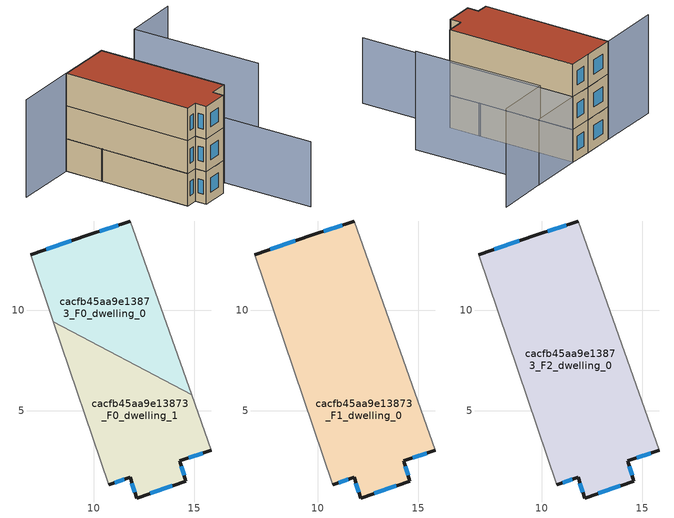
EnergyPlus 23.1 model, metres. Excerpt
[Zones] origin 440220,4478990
cacfb45aa9e13873_F0_dwelling_0
 floor ground (EU_floor_Construction): 14.88,5.79 11.82,14.43 9.68,13.72 6.85,12.76 7.99,9.41 z0
 wall outside (EU_wall_Construction): 6.85,12.76 9.68,13.72 11.82,14.43 z0:3
 wall adiabatic (EU_wall_Construction): 7.99,9.41 6.85,12.76 / 11.82,14.43 14.88,5.79 z0:3
 wall to cacfb45aa9e13873_F0_dwelling_1 (EU_wall_Construction): 14.88,5.79 7.99,9.41 z0:3
 window (EU_Window_Construction): 7.65,13.03 8.89,13.45 / 10.28,13.92 11.22,14.23 z0.84:2.16
cacfb45aa9e13873_F0_dwelling_1
 floor ground (EU_floor_Construction): 14.58,1.49 14.27,2.51 15.85,3.02 14.88,5.79 7.99,9.41 10.73,1.31 11.81,1.68 12.13,0.66 z0
 wall outside (EU_wall_Construction): 15.85,3.02 14.27,2.51 14.58,1.49 12.13,0.66 11.81,1.68 10.73,1.31 z0:3
 wall adiabatic (EU_wall_Construction): 10.73,1.31 7.99,9.41 / 14.88,5.79 15.85,3.02 z0:3
 window (EU_Window_Construction): 11.51,1.58 11.04,1.41 / 15.41,2.88 14.72,2.66 / 14.36,2.23 14.49,1.78 / 13.89,1.26 12.82,0.89 / 12.04,0.94 11.9,1.39 z0.84:2.16
cacfb45aa9e13873_F1_dwelling_0
 floor to cacfb45aa9e13873_F0_dwelling_0 (EU_floor_Construction): 14.88,5.79 11.82,14.43 9.68,13.72 6.85,12.76 7.99,9.41 z3
 floor to cacfb45aa9e13873_F0_dwelling_1 (EU_floor_Construction): 14.58,1.49 14.27,2.51 15.85,3.02 14.88,5.79 7.99,9.41 10.73,1.31 11.81,1.68 12.13,0.66 z3
 wall outside (EU_wall_Construction): 6.85,12.76 9.68,13.72 11.82,14.43 / 15.85,3.02 14.27,2.51 14.58,1.49 12.13,0.66 11.81,1.68 10.73,1.31 z3:6
 wall adiabatic (EU_wall_Construction): 10.73,1.31 6.85,12.76 / 11.82,14.43 15.85,3.02 z3:6
 window (EU_Window_Construction): 12.04,0.94 11.9,1.39 / 11.51,1.58 11.04,1.41 / 7.65,13.03 8.89,13.45 / 10.28,13.92 11.22,14.23 / 15.41,2.88 14.72,2.66 / 14.36,2.23 14.49,1.78 / 13.89,1.26 12.82,0.89 z3.84:5.16
cacfb45aa9e13873_F2_dwelling_0
 floor to cacfb45aa9e13873_F1_dwelling_0 (EU_floor_Construction): 14.58,1.49 14.27,2.51 15.85,3.02 11.82,14.43 9.68,13.72 6.85,12.76 10.73,1.31 11.81,1.68 12.13,0.66 z6
 wall outside (EU_wall_Construction): 6.85,12.76 9.68,13.72 11.82,14.43 / 15.85,3.02 14.27,2.51 14.58,1.49 12.13,0.66 11.81,1.68 10.73,1.31 z6:9
 wall adiabatic (EU_wall_Construction): 10.73,1.31 6.85,12.76 / 11.82,14.43 15.85,3.02 z6:9
 window (EU_Window_Construction): 12.04,0.94 11.9,1.39 / 11.51,1.58 11.04,1.41 / 7.65,13.03 8.89,13.45 / 10.28,13.92 11.22,14.23 / 15.41,2.88 14.72,2.66 / 14.36,2.23 14.49,1.78 / 13.89,1.26 12.82,0.89 z6.84:8.16
 roof outside (EU_roof_Construction): 11.82,14.43 15.85,3.02 14.27,2.51 14.58,1.49 12.13,0.66 11.81,1.68 10.73,1.31 6.85,12.76 9.68,13.72 z9
shading: 1.15,10.83 6.85,12.77 / 20.61,4.58 16.46,16.01 / 16.46,16.01 21.34,17.78 z0:9; 18.7,-5.04 11.82,14.43 / 11.82,14.43 16.62,16.13 z0:6
[Building]
EU S2 Campaign: North Axis=0; Terrain=City; Solar Distribution=FullExterior
[Site:Location]
Madrid: Latitude=40.5; Longitude=-3.5; Time Zone=1; Elevation=609
[SizingPeriod:WeatherFileDays]
AnnualSizingPeriod: Begin Month=1; Begin Day of Month=1; End Month=12; End Day of Month=31; Day of Week for Start Day=Monday; Use Weather File Daylight Saving Period=No; Use Weather File Rain and Snow Indicators=No
[MATERIAL]
EU_InternalMass_Material: Roughness=MediumRough; Thickness=0.1; Conductivity=1; Density=1800; Specific Heat=900; Thermal Absorptance=0.9; Solar Absorptance=0.7; Visible Absorptance=0.7
[MATERIAL:NOMASS] Roughness=MediumRough; Thermal Absorptance=0.9; Solar Absorptance=0.7; Visible Absorptance=0.7
Name | Thermal Resistance
EU_wall_NoMass; EU_roof_NoMass | 2.16768
EU_floor_NoMass | 1.14339
[WINDOWMATERIAL:SIMPLEGLAZINGSYSTEM]
EU_Window_SimpleGlazing: UFactor=3.23888; Solar Heat Gain Coefficient=0.85; Visible Transmittance=0.85
[CONSTRUCTION]
EU_wall_Construction: EU_wall_NoMass
EU_roof_Construction: EU_roof_NoMass
EU_floor_Construction: EU_floor_NoMass
EU_InternalMass_Construction: EU_InternalMass_Material
EU_Window_Construction: EU_Window_SimpleGlazing
[ZONE] Type=1; Multiplier=1; Ceiling Height=autocalculate; Floor Area=autocalculate; Part of Total Floor Area=Yes
Name | Volume
cacfb45aa9e13873_F0_dwelling_0 | 100.657
cacfb45aa9e13873_F1_dwelling_0 | 201.31
cacfb45aa9e13873_F2_dwelling_0 | 201.311
cacfb45aa9e13873_F0_dwelling_1 | 100.661
[INTERNALMASS] Construction=EU_InternalMass_Construction
Name | Zone or ZoneList | Surface Area
cacfb45aa9e13873_F0_dwelling_0_EU_InternalMass | cacfb45aa9e13873_F0_dwelling_0 | 33.5523
cacfb45aa9e13873_F0_dwelling_1_EU_InternalMass | cacfb45aa9e13873_F0_dwelling_1 | 33.5537
cacfb45aa9e13873_F1_dwelling_0_EU_InternalMass | cacfb45aa9e13873_F1_dwelling_0 | 67.1038
cacfb45aa9e13873_F2_dwelling_0_EU_InternalMass | cacfb45aa9e13873_F2_dwelling_0 | 67.1038
[OTHEREQUIPMENT] Fuel Type=Electricity; Design Level Calculation Method=Watts/Area; Power per Zone Floor Area=1; Fraction Latent=0; Fraction Radiant=0; Fraction Lost=0; Carbon Dioxide Generation Rate=0; EndUse Subcategory=EU_Step8_InternalGains
Name | Zone or ZoneList or Space or SpaceList | Schedule
EU_Step8_InternalGain_cacfb45aa9e13873_F0_dwelling_0_f000 | cacfb45aa9e13873_F0_dwelling_0 | EU_Step8_GainSchedule_cacfb45aa9e13873_F0_dwelling_0_f000
EU_Step8_InternalGain_cacfb45aa9e13873_F0_dwelling_1_f000 | cacfb45aa9e13873_F0_dwelling_1 | EU_Step8_GainSchedule_cacfb45aa9e13873_F0_dwelling_1_f000
EU_Step8_InternalGain_cacfb45aa9e13873_F1_dwelling_0_f000 | cacfb45aa9e13873_F1_dwelling_0 | EU_Step8_GainSchedule_cacfb45aa9e13873_F1_dwelling_0_f000
EU_Step8_InternalGain_cacfb45aa9e13873_F2_dwelling_0_f000 | cacfb45aa9e13873_F2_dwelling_0 | EU_Step8_GainSchedule_cacfb45aa9e13873_F2_dwelling_0_f000
[ZONEVENTILATION:DESIGNFLOWRATE] Schedule=EU_AlwaysOn; Design Flow Rate Calculation Method=AirChanges/Hour; Air Changes per Hour=0.480546; Ventilation Type=Natural; Fan Pressure Rise=0; Fan Total Efficiency=1; Constant Term Coefficient=1; Temperature Term Coefficient=0; Velocity Term Coefficient=0; Velocity Squared Term Coefficient=0; Minimum Indoor Temperature=-100; Maximum Indoor Temperature=100; Delta Temperature=-100; Minimum Outdoor Temperature=-100; Maximum Outdoor Temperature=100; Maximum Wind Speed=40
Name | Zone or ZoneList or Space or SpaceList
EU_ConstantAir_cacfb45aa9e13873_F0_dwelling_0 | cacfb45aa9e13873_F0_dwelling_0
EU_ConstantAir_cacfb45aa9e13873_F0_dwelling_1 | cacfb45aa9e13873_F0_dwelling_1
EU_ConstantAir_cacfb45aa9e13873_F1_dwelling_0 | cacfb45aa9e13873_F1_dwelling_0
EU_ConstantAir_cacfb45aa9e13873_F2_dwelling_0 | cacfb45aa9e13873_F2_dwelling_0
[HVACTEMPLATE:THERMOSTAT] Constant Heating Setpoint=20; Constant Cooling Setpoint=50
EU_HeatOnly_cacfb45aa9e13873_F0_dwelling_0; EU_HeatOnly_cacfb45aa9e13873_F0_dwelling_1; EU_HeatOnly_cacfb45aa9e13873_F1_dwelling_0; EU_HeatOnly_cacfb45aa9e13873_F2_dwelling_0
[HVACTEMPLATE:ZONE:IDEALLOADSAIRSYSTEM] System Availability Schedule=EU_AlwaysOn; Maximum Heating Supply Air Temperature=50; Minimum Cooling Supply Air Temperature=13; Maximum Heating Supply Air Humidity Ratio=0.0156; Minimum Cooling Supply Air Humidity Ratio=0.0077; Heating Limit=NoLimit; Cooling Limit=NoLimit; Heating Availability Schedule=EU_AlwaysOn; Cooling Availability Schedule=EU_CoolingOff; Dehumidification Control Type=ConstantSensibleHeatRatio; Cooling Sensible Heat Ratio=0.7; Dehumidification Setpoint=60; Humidification Control Type=None; Humidification Setpoint=30; Outdoor Air Method=None; Outdoor Air Flow Rate per Person=0.00944; Outdoor Air Flow Rate per Zone Floor Area=0; Outdoor Air Flow Rate per Zone=0; Demand Controlled Ventilation Type=None; Outdoor Air Economizer Type=NoEconomizer; Heat Recovery Type=None; Sensible Heat Recovery Effectiveness=0.7; Latent Heat Recovery Effectiveness=0.65
Name | Template Thermostat
cacfb45aa9e13873_F0_dwelling_0 | EU_HeatOnly_cacfb45aa9e13873_F0_dwelling_0
cacfb45aa9e13873_F0_dwelling_1 | EU_HeatOnly_cacfb45aa9e13873_F0_dwelling_1
cacfb45aa9e13873_F1_dwelling_0 | EU_HeatOnly_cacfb45aa9e13873_F1_dwelling_0
cacfb45aa9e13873_F2_dwelling_0 | EU_HeatOnly_cacfb45aa9e13873_F2_dwelling_0
[SIZING:ZONE] Zone Cooling Design Supply Air Temperature Input Method=SupplyAirTemperature; Zone Cooling Design Supply Air Temperature=13; Zone Heating Design Supply Air Temperature Input Method=SupplyAirTemperature; Zone Heating Design Supply Air Temperature=50; Zone Cooling Design Supply Air Humidity Ratio=0.008; Zone Heating Design Supply Air Humidity Ratio=0.008; Cooling Design Air Flow Method=DesignDay; Cooling Design Air Flow Rate=0; Cooling Minimum Air Flow per Zone Floor Area=0.000762; Cooling Minimum Air Flow=0; Cooling Minimum Air Flow Fraction=0.2; Heating Design Air Flow Method=DesignDay; Heating Design Air Flow Rate=0; Heating Maximum Air Flow per Zone Floor Area=0.002032; Heating Maximum Air Flow=0.141576; Heating Maximum Air Flow Fraction=0.3; Account for Dedicated Outdoor Air System=No; Dedicated Outdoor Air System Control Strategy=NeutralSupplyAir; Dedicated Outdoor Air Low Setpoint Temperature for Design=autosize; Dedicated Outdoor Air High Setpoint Temperature for Design=autosize; Zone Load Sizing Method=Sensible Load Only No Latent Load; Zone Latent Cooling Design Supply Air Humidity Ratio Input Method=HumidityRatioDifference; Zone Cooling Design Supply Air Humidity Ratio Difference=0.005; Zone Latent Heating Design Supply Air Humidity Ratio Input Method=HumidityRatioDifference; Zone Humidification Design Supply Air Humidity Ratio Difference=0.005
cacfb45aa9e13873_F0_dwelling_0; cacfb45aa9e13873_F0_dwelling_1; cacfb45aa9e13873_F1_dwelling_0; cacfb45aa9e13873_F2_dwelling_0
[SCHEDULE:CONSTANT]
Name | Hourly Value
EU_AlwaysOn | 1
EU_CoolingOff | 0
[SCHEDULE:FILE] Column Number=1; Rows to Skip at Top=0; Number of Hours of Data=8760; Column Separator=Comma; Interpolate to Timestep=No; Minutes per Item=60; Adjust Schedule for Daylight Savings=Yes
Name | File
EU_Step8_GainSchedule_cacfb45aa9e13873_F0_dwelling_0_f000 | ../../schedules/cacfb45aa9e13873/cacfb45aa9e13873_F0_dwelling_0_f000_gain.csv
EU_Step8_GainSchedule_cacfb45aa9e13873_F0_dwelling_1_f000 | ../../schedules/cacfb45aa9e13873/cacfb45aa9e13873_F0_dwelling_1_f000_gain.csv
EU_Step8_GainSchedule_cacfb45aa9e13873_F1_dwelling_0_f000 | ../../schedules/cacfb45aa9e13873/cacfb45aa9e13873_F1_dwelling_0_f000_gain.csv
EU_Step8_GainSchedule_cacfb45aa9e13873_F2_dwelling_0_f000 | ../../schedules/cacfb45aa9e13873/cacfb45aa9e13873_F2_dwelling_0_f000_gain.csv
